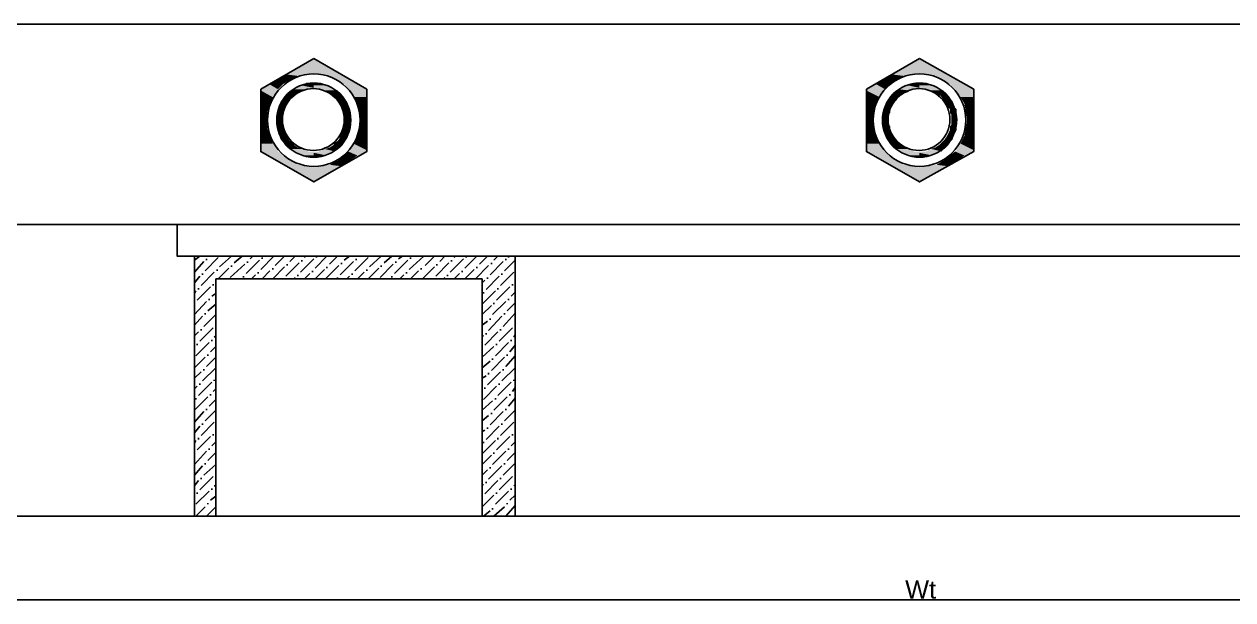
# Model space of a CAD drawing. Header units: millimetres. Extents: x 21.7 to 33, y 17.3 to 23.4.
# Drawn here: x 22.509 to 24.029, y 19.817 to 20.54 of the extents above; entities that cross this region are included whole.
import ezdxf

# ---------------------------------------------------------------- set-up
doc = ezdxf.new("R2010")
doc.units = ezdxf.units.MM
doc.header["$LTSCALE"] = 0.5
doc.layers.add('PDF_Geometry', color=7, linetype='Continuous')
doc.layers.add('PDF_Text', color=7, linetype='Continuous')
doc.layers.add('PDF_Solid Fills', color=7, linetype='Continuous', true_color=0xcd2027)
doc.styles.add('PDF F1', font='arial.ttf')

msp = doc.modelspace()

# ---------------------------------------------------------------- linework, layer by layer
at = {"layer": 'PDF_Geometry', "lineweight": 25}
for points in [[(22.3967, 19.9217), (24.875, 19.9217), (24.875, 22.6967), (22.3967, 22.6967)], [(22.7233, 20.2483), (23.1267, 20.2483), (23.1267, 19.9217), (22.7233, 19.9217)], [(22.75, 20.22), (23.085, 20.22), (23.085, 19.9217), (22.75, 19.9217)]]:
    msp.add_lwpolyline(points, close=True, dxfattribs=at)
for points in [[(22.3967, 20.54), (24.875, 20.54)], [(22.3967, 20.2883), (24.875, 20.2883)], [(22.7017, 20.2883), (22.7017, 20.2483), (24.57, 20.2483), (24.57, 20.2883)], [(24.57, 20.2483), (22.7017, 20.2483), (22.7017, 20.2883)], [(22.7233, 20.2433), (22.73, 20.2483)], [(22.7367, 20.23), (22.7533, 20.2467)], [(22.7417, 20.2483), (22.7433, 20.2483)], [(22.755, 20.235), (22.77, 20.2483)], [(22.7733, 20.24), (22.7833, 20.2483)], [(22.7933, 20.245), (22.7967, 20.2483)], [(22.8067, 20.2317), (22.8233, 20.2483)], [(22.8083, 20.2467), (22.8083, 20.245)], [(22.825, 20.2367), (22.8367, 20.2483)], [(22.8433, 20.2417), (22.85, 20.2483)], [(22.8617, 20.2467), (22.8633, 20.2483)], [(22.875, 20.2333), (22.89, 20.2483)], [(22.8767, 20.2483), (22.8767, 20.2467)], [(22.8933, 20.2383), (22.9033, 20.2483)], [(22.9117, 20.2433), (22.9183, 20.2483)], [(22.925, 20.23), (22.9417, 20.2467)], [(22.93, 20.2483), (22.9317, 20.2483)], [(22.9433, 20.235), (22.9583, 20.2483)], [(22.9617, 20.24), (22.9717, 20.2483)], [(22.98, 20.245), (22.985, 20.2483)], [(22.9933, 20.2317), (23.0117, 20.2483)], [(22.995, 20.2467), (22.995, 20.245)], [(23.0133, 20.2367), (23.025, 20.2483)], [(23.0317, 20.2417), (23.0383, 20.2483)], [(23.05, 20.2467), (23.0517, 20.2483)], [(23.0633, 20.2333), (23.0783, 20.2483)], [(23.065, 20.2483), (23.065, 20.2467)], [(23.0817, 20.2383), (23.0917, 20.2483)], [(23.1, 20.2433), (23.105, 20.2483)], [(23.1183, 20.2483), (23.1183, 20.2467)], [(22.7233, 20.2283), (22.735, 20.2417)], [(22.7383, 20.245), (22.7383, 20.2433)], [(22.7517, 20.2317), (22.7517, 20.23)], [(22.7533, 20.22), (22.7667, 20.2333)], [(22.7683, 20.2217), (22.7867, 20.2383)], [(22.77, 20.2367), (22.77, 20.235)], [(22.7883, 20.2267), (22.805, 20.2433)], [(22.79, 20.2417), (22.79, 20.24)], [(22.8217, 20.22), (22.8367, 20.235)], [(22.8217, 20.2333), (22.8217, 20.2317)], [(22.8383, 20.2233), (22.855, 20.24)], [(22.84, 20.2383), (22.84, 20.2367)], [(22.8567, 20.2283), (22.8733, 20.245)], [(22.8583, 20.2433), (22.8583, 20.2417)], [(22.875, 20.22), (22.8867, 20.2317)], [(22.8883, 20.22), (22.905, 20.2367)], [(22.89, 20.235), (22.89, 20.2333)], [(22.9067, 20.225), (22.9233, 20.2417)], [(22.9083, 20.24), (22.9083, 20.2383)], [(22.9267, 20.245), (22.9267, 20.2433)], [(22.94, 20.2317), (22.94, 20.23)], [(22.9417, 20.22), (22.955, 20.2333)], [(22.9567, 20.2217), (22.9733, 20.2383)], [(22.9583, 20.2367), (22.9583, 20.235)], [(22.975, 20.2267), (22.9917, 20.2433)], [(22.9767, 20.2417), (22.9767, 20.24)], [(23.0083, 20.2333), (23.0083, 20.2317)], [(23.01, 20.22), (23.025, 20.235)], [(23.0267, 20.2233), (23.0433, 20.24)], [(23.0283, 20.2383), (23.0283, 20.2367)], [(23.045, 20.2283), (23.0617, 20.245)], [(23.0467, 20.2433), (23.0467, 20.2417)], [(23.0633, 20.22), (23.075, 20.2317)], [(23.0767, 20.22), (23.0933, 20.2367)], [(23.0783, 20.235), (23.0783, 20.2333)], [(23.095, 20.225), (23.1117, 20.2417)], [(23.0967, 20.24), (23.0967, 20.2383)], [(23.1133, 20.23), (23.1267, 20.2433)], [(23.115, 20.245), (23.115, 20.2433)], [(22.7233, 20.215), (22.73, 20.2233)], [(22.7317, 20.2117), (22.7483, 20.2283)], [(22.7333, 20.2267), (22.7333, 20.225)], [(22.785, 20.2233), (22.785, 20.2217)], [(22.795, 20.22), (22.8, 20.225)], [(22.8033, 20.2283), (22.8033, 20.2267)], [(22.8083, 20.22), (22.8183, 20.23)], [(22.8483, 20.22), (22.85, 20.2217)], [(22.8533, 20.225), (22.8533, 20.2233)], [(22.8617, 20.22), (22.8683, 20.2267)], [(22.8717, 20.23), (22.8717, 20.2283)], [(22.9033, 20.2217), (22.9033, 20.22)], [(22.915, 20.22), (22.9183, 20.2233)], [(22.9217, 20.2267), (22.9217, 20.225)], [(22.9283, 20.22), (22.9367, 20.2283)], [(22.9717, 20.2233), (22.9717, 20.2217)], [(22.9817, 20.22), (22.9867, 20.225)], [(22.99, 20.2283), (22.99, 20.2267)], [(22.995, 20.22), (23.005, 20.23)], [(23.0367, 20.22), (23.0383, 20.2217)], [(23.0417, 20.225), (23.0417, 20.2233)], [(23.05, 20.22), (23.0567, 20.2267)], [(23.06, 20.23), (23.06, 20.2283)], [(23.085, 20.215), (23.0883, 20.2183)], [(23.09, 20.2067), (23.1067, 20.2233)], [(23.0917, 20.2217), (23.0917, 20.22)], [(23.1083, 20.2117), (23.125, 20.2283)], [(23.11, 20.2267), (23.11, 20.225)], [(23.1267, 20.2167), (23.1267, 20.215)], [(22.7233, 20.2017), (22.725, 20.205)], [(22.7267, 20.1933), (22.7433, 20.21)], [(22.7283, 20.2083), (22.7283, 20.2067)], [(22.745, 20.1983), (22.75, 20.2017)], [(22.7467, 20.2133), (22.7467, 20.2117)], [(23.085, 20.1883), (23.1017, 20.205)], [(23.0867, 20.2033), (23.0867, 20.2017)], [(23.1033, 20.1933), (23.12, 20.21)], [(23.105, 20.2083), (23.105, 20.2067)], [(23.1217, 20.1983), (23.1267, 20.2033)], [(23.1233, 20.2133), (23.1233, 20.2117)], [(22.7233, 20.175), (22.7383, 20.1917)], [(22.7233, 20.19), (22.7233, 20.1883)], [(22.74, 20.18), (22.75, 20.1883)], [(22.7417, 20.195), (22.7417, 20.1933)], [(23.085, 20.175), (23.0967, 20.1867)], [(23.0983, 20.175), (23.115, 20.1917)], [(23.1, 20.19), (23.1, 20.1883)], [(23.1167, 20.18), (23.1267, 20.19)], [(23.1183, 20.195), (23.1183, 20.1933)], [(22.7233, 20.1617), (22.7333, 20.1733)], [(22.735, 20.16), (22.75, 20.175)], [(22.7367, 20.1767), (22.7367, 20.175)], [(23.0933, 20.155), (23.11, 20.1733)], [(23.1117, 20.16), (23.1267, 20.1767)], [(23.1133, 20.1767), (23.1133, 20.175)], [(22.73, 20.1417), (22.7467, 20.1583)], [(22.7317, 20.1567), (22.7317, 20.155)], [(23.085, 20.1617), (23.0917, 20.1667)], [(23.095, 20.17), (23.095, 20.1683)], [(23.1067, 20.1417), (23.1233, 20.1583)], [(23.1083, 20.1567), (23.1083, 20.155)], [(23.1267, 20.1617), (23.1267, 20.16)], [(22.7233, 20.1483), (22.7283, 20.1533)], [(22.745, 20.1433), (22.745, 20.1417)], [(22.7483, 20.1467), (22.75, 20.1483)], [(23.085, 20.1483), (23.0867, 20.1483)], [(23.0883, 20.1367), (23.105, 20.1533)], [(23.09, 20.1517), (23.09, 20.15)], [(23.1217, 20.1433), (23.1217, 20.1417)], [(23.125, 20.1467), (23.1267, 20.15)], [(22.7233, 20.135), (22.7233, 20.1333)], [(22.725, 20.1233), (22.7417, 20.14)], [(22.7267, 20.1383), (22.7267, 20.1367)], [(22.74, 20.125), (22.74, 20.1233)], [(22.7433, 20.1283), (22.75, 20.135)], [(23.085, 20.1217), (23.1, 20.135)], [(23.1017, 20.1233), (23.1183, 20.14)], [(23.1033, 20.1383), (23.1033, 20.1367)], [(23.1167, 20.125), (23.1167, 20.1233)], [(23.12, 20.1283), (23.1267, 20.1367)], [(22.7233, 20.1083), (22.7367, 20.1217)], [(22.7383, 20.11), (22.75, 20.1217)], [(23.085, 20.1083), (23.095, 20.1167)], [(23.0967, 20.105), (23.1133, 20.1217)], [(23.0983, 20.12), (23.0983, 20.1183)], [(23.115, 20.11), (23.1267, 20.1233)], [(22.7233, 20.095), (22.7317, 20.1033)], [(22.7333, 20.0917), (22.75, 20.1083)], [(22.735, 20.1067), (22.735, 20.105)], [(23.085, 20.095), (23.09, 20.0983)], [(23.0917, 20.0867), (23.1083, 20.1033)], [(23.0933, 20.1017), (23.0933, 20.1)], [(23.11, 20.0917), (23.1267, 20.1083)], [(23.1117, 20.1067), (23.1117, 20.105)], [(22.7233, 20.0817), (22.7267, 20.085)], [(22.7283, 20.0733), (22.745, 20.09)], [(22.73, 20.0883), (22.73, 20.0867)], [(22.7467, 20.0783), (22.75, 20.0817)], [(22.7483, 20.0933), (22.7483, 20.0917)], [(23.0867, 20.0683), (23.1033, 20.085)], [(23.0883, 20.0833), (23.0883, 20.0817)], [(23.105, 20.0733), (23.1217, 20.09)], [(23.1067, 20.0883), (23.1067, 20.0867)], [(23.1233, 20.0783), (23.1267, 20.0833)], [(23.125, 20.0933), (23.125, 20.0917)], [(22.7233, 20.055), (22.74, 20.0717)], [(22.725, 20.07), (22.725, 20.0683)], [(22.7417, 20.06), (22.75, 20.0683)], [(22.7433, 20.075), (22.7433, 20.0733)], [(23.085, 20.055), (23.0983, 20.0667)], [(23.1, 20.055), (23.1167, 20.0717)], [(23.1017, 20.07), (23.1017, 20.0683)], [(23.1183, 20.06), (23.1267, 20.07)], [(23.12, 20.075), (23.12, 20.0733)], [(22.7233, 20.04), (22.735, 20.0533)], [(22.7367, 20.0417), (22.75, 20.055)], [(22.7383, 20.0567), (22.7383, 20.055)], [(23.095, 20.0367), (23.1117, 20.0533)], [(23.0967, 20.0517), (23.0967, 20.05)], [(23.1133, 20.0417), (23.1267, 20.055)], [(23.115, 20.0567), (23.115, 20.055)], [(22.7233, 20.0267), (22.73, 20.035)], [(22.7317, 20.0233), (22.7483, 20.04)], [(22.7333, 20.0383), (22.7333, 20.0367)], [(23.085, 20.0417), (23.0933, 20.0483)], [(23.09, 20.0183), (23.1067, 20.035)], [(23.1083, 20.0233), (23.125, 20.04)], [(23.11, 20.0383), (23.11, 20.0367)], [(22.7267, 20.005), (22.7433, 20.0217)], [(22.7283, 20.02), (22.7283, 20.0183)], [(22.7467, 20.025), (22.7467, 20.0233)], [(23.085, 20.0283), (23.0883, 20.03)], [(23.0917, 20.0333), (23.0917, 20.0317)], [(23.1033, 20.005), (23.12, 20.0217)], [(23.105, 20.02), (23.105, 20.0183)], [(23.1233, 20.025), (23.1233, 20.0233)], [(23.1267, 20.0283), (23.1267, 20.0267)], [(22.7233, 20.0133), (22.725, 20.0167)], [(22.7233, 19.9867), (22.7383, 20.0033)], [(22.7417, 20.0067), (22.7417, 20.005)], [(22.745, 20.01), (22.75, 20.015)], [(23.085, 20), (23.1017, 20.0167)], [(23.0867, 20.015), (23.0867, 20.0133)], [(23.0983, 19.9867), (23.115, 20.0033)], [(23.1183, 20.0067), (23.1183, 20.005)], [(23.1217, 20.01), (23.1267, 20.015)], [(22.7233, 20.0017), (22.7233, 20)], [(22.7367, 19.9883), (22.7367, 19.9867)], [(22.74, 19.9917), (22.75, 20.0017)], [(23.085, 19.9867), (23.0967, 19.9983)], [(23.1, 20.0017), (23.1, 20)], [(23.1117, 19.9733), (23.1267, 19.9883)], [(23.1133, 19.9883), (23.1133, 19.9867)], [(23.1167, 19.9917), (23.1267, 20.0017)], [(22.7233, 19.9733), (22.7333, 19.985)], [(22.735, 19.9733), (22.75, 19.9867)], [(23.085, 19.9733), (23.0917, 19.98)], [(23.0933, 19.9683), (23.11, 19.985)], [(23.095, 19.9833), (23.095, 19.9817)], [(23.1267, 19.975), (23.1267, 19.9733)], [(22.7233, 19.96), (22.7283, 19.9667)], [(22.73, 19.955), (22.7467, 19.9717)], [(22.7317, 19.97), (22.7317, 19.9683)], [(22.7483, 19.96), (22.75, 19.96)], [(23.085, 19.96), (23.0867, 19.9617)], [(23.0883, 19.95), (23.105, 19.9667)], [(23.09, 19.965), (23.09, 19.9633)], [(23.1067, 19.955), (23.1233, 19.9717)], [(23.1083, 19.97), (23.1083, 19.9683)], [(23.125, 19.96), (23.1267, 19.9617)], [(22.7233, 19.9467), (22.7233, 19.9483)], [(22.725, 19.9367), (22.7417, 19.9533)], [(22.7267, 19.9517), (22.7267, 19.95)], [(22.7433, 19.9417), (22.75, 19.9467)], [(22.745, 19.9567), (22.745, 19.955)], [(23.085, 19.9333), (23.1, 19.9483)], [(23.1017, 19.9367), (23.1183, 19.9533)], [(23.1033, 19.9517), (23.1033, 19.95)], [(23.12, 19.9417), (23.1267, 19.9483)], [(23.1217, 19.9567), (23.1217, 19.955)], [(22.725, 19.9217), (22.7367, 19.9333)], [(22.7383, 19.9217), (22.75, 19.9333)], [(22.74, 19.9383), (22.74, 19.9367)], [(23.0867, 19.9217), (23.095, 19.9283)], [(23.0983, 19.9317), (23.0983, 19.93)], [(23.1, 19.9217), (23.1133, 19.9333)], [(23.115, 19.9217), (23.1267, 19.935)], [(23.1167, 19.9383), (23.1167, 19.9367)], [(22.4017, 19.8167), (24.87, 19.8167)]]:
    msp.add_lwpolyline(points, dxfattribs=at)
at = {"layer": 'PDF_Geometry', "color": 242, "lineweight": 25, "true_color": 0xcd2027}
for points in [[(22.8733, 20.4967), (22.8067, 20.4583), (22.8067, 20.38), (22.8733, 20.3417), (22.94, 20.38), (22.94, 20.4583)], [(23.635, 20.4967), (23.5683, 20.4583), (23.5683, 20.38), (23.635, 20.3417), (23.7033, 20.38), (23.7033, 20.4583)]]:
    msp.add_lwpolyline(points, close=True, dxfattribs=at)
for centre, radius in [((22.8734, 20.4195), 0.0582), ((23.6351, 20.4195), 0.0582), ((22.8734, 20.4194), 0.0466), ((23.6351, 20.4194), 0.0466), ((22.8728, 20.4202), 0.0388), ((23.6345, 20.4202), 0.0388)]:
    msp.add_circle(centre, radius, dxfattribs=at)
at = {"layer": 'PDF_Solid Fills', "transparency": 33554559}
for points in [[(22.8733, 20.4967), (22.8733, 20.4783), (22.8417, 20.4783)], [(22.8733, 20.4967), (22.905, 20.4783), (22.8733, 20.4783)], [(23.635, 20.4967), (23.635, 20.4783), (23.6033, 20.4783)], [(23.635, 20.4967), (23.6683, 20.4783), (23.635, 20.4783)], [(22.835, 20.475), (22.8433, 20.47), (22.8283, 20.47)], [(22.84, 20.4767), (22.8533, 20.475), (22.835, 20.475)], [(22.835, 20.475), (22.8533, 20.475), (22.8433, 20.47)], [(22.8417, 20.4783), (22.8633, 20.4767), (22.84, 20.4767)], [(22.84, 20.4767), (22.8633, 20.4767), (22.8533, 20.475)], [(22.8417, 20.4783), (22.8733, 20.4783), (22.8633, 20.4767)], [(22.8733, 20.4783), (22.9067, 20.4767), (22.8833, 20.4767)], [(22.8733, 20.4783), (22.905, 20.4783), (22.9067, 20.4767)], [(22.8833, 20.4767), (22.9117, 20.475), (22.8933, 20.475)], [(22.8833, 20.4767), (22.9067, 20.4767), (22.9117, 20.475)], [(22.8933, 20.475), (22.9183, 20.47), (22.9033, 20.47)], [(22.8933, 20.475), (22.9117, 20.475), (22.9183, 20.47)], [(23.5983, 20.475), (23.6067, 20.47), (23.59, 20.47)], [(23.6017, 20.4767), (23.615, 20.475), (23.5983, 20.475)], [(23.5983, 20.475), (23.615, 20.475), (23.6067, 20.47)], [(23.6033, 20.4783), (23.625, 20.4767), (23.6017, 20.4767)], [(23.6017, 20.4767), (23.625, 20.4767), (23.615, 20.475)], [(23.6033, 20.4783), (23.635, 20.4783), (23.625, 20.4767)], [(23.635, 20.4783), (23.67, 20.4767), (23.6467, 20.4767)], [(23.635, 20.4783), (23.6683, 20.4783), (23.67, 20.4767)], [(23.6467, 20.4767), (23.6733, 20.475), (23.6567, 20.475)], [(23.6467, 20.4767), (23.67, 20.4767), (23.6733, 20.475)], [(23.6567, 20.475), (23.6817, 20.47), (23.665, 20.47)], [(23.6567, 20.475), (23.6733, 20.475), (23.6817, 20.47)], [(22.8167, 20.465), (22.8283, 20.4583), (22.8067, 20.4583)], [(22.8283, 20.47), (22.835, 20.465), (22.8167, 20.465)], [(22.8167, 20.465), (22.835, 20.465), (22.8283, 20.4583)], [(22.8283, 20.47), (22.8433, 20.47), (22.835, 20.465)], [(22.85, 20.46), (22.8733, 20.4583), (22.8467, 20.4583)], [(22.8567, 20.4633), (22.8733, 20.46), (22.85, 20.46)], [(22.85, 20.46), (22.8733, 20.46), (22.8733, 20.4583)], [(22.865, 20.4667), (22.8733, 20.4633), (22.8567, 20.4633)], [(22.8567, 20.4633), (22.8733, 20.4633), (22.8733, 20.46)], [(22.8733, 20.4667), (22.865, 20.4667), (22.865, 20.4667)], [(22.865, 20.4667), (22.8733, 20.4667), (22.8733, 20.4633)], [(22.8733, 20.4667), (22.8817, 20.4667), (22.8817, 20.4667)], [(22.8733, 20.4667), (22.89, 20.4633), (22.8733, 20.4633)], [(22.8733, 20.4667), (22.8817, 20.4667), (22.89, 20.4633)], [(22.8733, 20.4633), (22.8967, 20.46), (22.8733, 20.46)], [(22.8733, 20.4633), (22.89, 20.4633), (22.8967, 20.46)], [(22.8733, 20.46), (22.9, 20.4583), (22.8733, 20.4583)], [(22.8733, 20.46), (22.8967, 20.46), (22.9, 20.4583)], [(22.9033, 20.47), (22.9283, 20.465), (22.9117, 20.465)], [(22.9033, 20.47), (22.9183, 20.47), (22.9283, 20.465)], [(22.9117, 20.465), (22.94, 20.4583), (22.9167, 20.4583)], [(22.9117, 20.465), (22.9283, 20.465), (22.94, 20.4583)], [(23.58, 20.465), (23.5917, 20.4583), (23.5683, 20.4583)], [(23.59, 20.47), (23.5983, 20.465), (23.58, 20.465)], [(23.58, 20.465), (23.5983, 20.465), (23.5917, 20.4583)], [(23.59, 20.47), (23.6067, 20.47), (23.5983, 20.465)], [(23.6117, 20.46), (23.635, 20.4583), (23.61, 20.4583)], [(23.62, 20.4633), (23.635, 20.46), (23.6117, 20.46)], [(23.6117, 20.46), (23.635, 20.46), (23.635, 20.4583)], [(23.6283, 20.4667), (23.635, 20.4633), (23.62, 20.4633)], [(23.62, 20.4633), (23.635, 20.4633), (23.635, 20.46)], [(23.635, 20.4667), (23.6283, 20.4667), (23.6283, 20.4667)], [(23.6283, 20.4667), (23.635, 20.4667), (23.635, 20.4633)], [(23.635, 20.4667), (23.6433, 20.4667), (23.6433, 20.4667)], [(23.635, 20.4667), (23.6517, 20.4633), (23.635, 20.4633)], [(23.635, 20.4667), (23.6433, 20.4667), (23.6517, 20.4633)], [(23.635, 20.4633), (23.66, 20.46), (23.635, 20.46)], [(23.635, 20.4633), (23.6517, 20.4633), (23.66, 20.46)], [(23.635, 20.46), (23.6617, 20.4583), (23.635, 20.4583)], [(23.635, 20.46), (23.66, 20.46), (23.6617, 20.4583)], [(23.665, 20.47), (23.6917, 20.465), (23.6733, 20.465)], [(23.665, 20.47), (23.6817, 20.47), (23.6917, 20.465)], [(23.6733, 20.465), (23.7033, 20.4583), (23.68, 20.4583)], [(23.6733, 20.465), (23.6917, 20.465), (23.7033, 20.4583)], [(22.8067, 20.4583), (22.8283, 20.4567), (22.8067, 20.4567)], [(22.8067, 20.4583), (22.8283, 20.4583), (22.8283, 20.4567)], [(22.8067, 20.4567), (22.8217, 20.4483), (22.8067, 20.4483)], [(22.8067, 20.4567), (22.8283, 20.4567), (22.8217, 20.4483)], [(22.8067, 20.4483), (22.8183, 20.44), (22.8067, 20.44)], [(22.8067, 20.4483), (22.8217, 20.4483), (22.8183, 20.44)], [(22.835, 20.4467), (22.8417, 20.4433), (22.8317, 20.4433)], [(22.8367, 20.45), (22.845, 20.4467), (22.835, 20.4467)], [(22.835, 20.4467), (22.845, 20.4467), (22.8417, 20.4433)], [(22.8383, 20.4517), (22.8483, 20.45), (22.8367, 20.45)], [(22.8367, 20.45), (22.8483, 20.45), (22.845, 20.4467)], [(22.8433, 20.455), (22.8517, 20.4517), (22.8383, 20.4517)], [(22.8383, 20.4517), (22.8517, 20.4517), (22.8483, 20.45)], [(22.8467, 20.4583), (22.8583, 20.455), (22.8433, 20.455)], [(22.8433, 20.455), (22.8583, 20.455), (22.8583, 20.455)], [(22.8433, 20.455), (22.8583, 20.455), (22.8517, 20.4517)], [(22.8467, 20.4583), (22.8683, 20.4583), (22.8683, 20.4583)], [(22.8467, 20.4583), (22.8733, 20.4583), (22.8683, 20.4583)], [(22.8467, 20.4583), (22.865, 20.4583), (22.865, 20.4583)], [(22.8467, 20.4583), (22.8683, 20.4583), (22.865, 20.4583)], [(22.8467, 20.4583), (22.865, 20.4583), (22.8583, 20.455)], [(22.8733, 20.4583), (22.9, 20.4583), (22.8783, 20.4583)], [(22.8733, 20.4583), (22.9, 20.4583), (22.9, 20.4583)], [(22.8783, 20.4583), (22.9, 20.4583), (22.88, 20.4583)], [(22.8783, 20.4583), (22.9, 20.4583), (22.9, 20.4583)], [(22.88, 20.4583), (22.9033, 20.4567), (22.8867, 20.4567)], [(22.88, 20.4583), (22.9, 20.4583), (22.9033, 20.4567)], [(22.8867, 20.4567), (22.9033, 20.455), (22.8883, 20.455)], [(22.8867, 20.4567), (22.9033, 20.4567), (22.9033, 20.455)], [(22.8883, 20.455), (22.9067, 20.4533), (22.8933, 20.4533)], [(22.8883, 20.455), (22.9033, 20.455), (22.9067, 20.4533)], [(22.8933, 20.4533), (22.91, 20.45), (22.8983, 20.45)], [(22.8933, 20.4533), (22.9067, 20.4533), (22.91, 20.45)], [(22.8983, 20.45), (22.91, 20.45), (22.91, 20.45)], [(22.8983, 20.45), (22.9133, 20.445), (22.9033, 20.445)], [(22.8983, 20.45), (22.91, 20.45), (22.9133, 20.445)], [(22.9033, 20.445), (22.9133, 20.4433), (22.905, 20.4433)], [(22.9033, 20.445), (22.9133, 20.445), (22.9133, 20.4433)], [(22.9167, 20.4583), (22.94, 20.4567), (22.9183, 20.4567)], [(22.9167, 20.4583), (22.94, 20.4583), (22.94, 20.4567)], [(22.9183, 20.4567), (22.94, 20.4483), (22.9233, 20.4483)], [(22.9183, 20.4567), (22.94, 20.4567), (22.94, 20.4483)], [(22.9233, 20.4483), (22.94, 20.44), (22.9283, 20.44)], [(22.9233, 20.4483), (22.94, 20.4483), (22.94, 20.44)], [(23.5683, 20.4583), (23.59, 20.4567), (23.5683, 20.4567)], [(23.5683, 20.4583), (23.5917, 20.4583), (23.59, 20.4567)], [(23.5683, 20.4567), (23.585, 20.4483), (23.5683, 20.4483)], [(23.5683, 20.4567), (23.59, 20.4567), (23.585, 20.4483)], [(23.5683, 20.4483), (23.58, 20.44), (23.5683, 20.44)], [(23.5683, 20.4483), (23.585, 20.4483), (23.58, 20.44)], [(23.5967, 20.445), (23.605, 20.4433), (23.595, 20.4433)], [(23.6, 20.45), (23.6067, 20.445), (23.5967, 20.445)], [(23.5967, 20.445), (23.6067, 20.445), (23.605, 20.4433)], [(23.6033, 20.4533), (23.6117, 20.45), (23.6, 20.45)], [(23.6, 20.45), (23.61, 20.45), (23.61, 20.45)], [(23.6, 20.45), (23.6117, 20.45), (23.61, 20.45)], [(23.6, 20.45), (23.61, 20.45), (23.6067, 20.445)], [(23.605, 20.455), (23.6167, 20.4533), (23.6033, 20.4533)], [(23.6033, 20.4533), (23.6167, 20.4533), (23.6117, 20.45)], [(23.6067, 20.4567), (23.6217, 20.455), (23.605, 20.455)], [(23.605, 20.455), (23.6217, 20.455), (23.6167, 20.4533)], [(23.6083, 20.4583), (23.6217, 20.4567), (23.6067, 20.4567)], [(23.6067, 20.4567), (23.6217, 20.4567), (23.6217, 20.455)], [(23.61, 20.4583), (23.63, 20.4583), (23.6083, 20.4583)], [(23.6083, 20.4583), (23.6283, 20.4583), (23.6283, 20.4583)], [(23.6083, 20.4583), (23.63, 20.4583), (23.6283, 20.4583)], [(23.6083, 20.4583), (23.6283, 20.4583), (23.6217, 20.4567)], [(23.61, 20.4583), (23.635, 20.4583), (23.63, 20.4583)], [(23.635, 20.4583), (23.6633, 20.4583), (23.6417, 20.4583)], [(23.635, 20.4583), (23.6617, 20.4583), (23.6633, 20.4583)], [(23.6417, 20.4583), (23.6633, 20.4583), (23.6433, 20.4583)], [(23.6417, 20.4583), (23.6633, 20.4583), (23.6633, 20.4583)], [(23.6433, 20.4583), (23.665, 20.4567), (23.65, 20.4567)], [(23.6433, 20.4583), (23.6633, 20.4583), (23.665, 20.4567)], [(23.65, 20.4567), (23.6667, 20.455), (23.65, 20.455)], [(23.65, 20.4567), (23.665, 20.4567), (23.6667, 20.455)], [(23.65, 20.455), (23.6683, 20.4533), (23.655, 20.4533)], [(23.65, 20.455), (23.6667, 20.455), (23.6683, 20.4533)], [(23.655, 20.4533), (23.6717, 20.45), (23.66, 20.45)], [(23.655, 20.4533), (23.6683, 20.4533), (23.6717, 20.45)], [(23.66, 20.45), (23.6717, 20.45), (23.6617, 20.45)], [(23.66, 20.45), (23.6717, 20.45), (23.6717, 20.45)], [(23.6617, 20.45), (23.675, 20.445), (23.665, 20.445)], [(23.6617, 20.45), (23.6717, 20.45), (23.675, 20.445)], [(23.665, 20.445), (23.6767, 20.4433), (23.6667, 20.4433)], [(23.665, 20.445), (23.675, 20.445), (23.6767, 20.4433)], [(23.68, 20.4583), (23.7033, 20.4567), (23.6817, 20.4567)], [(23.68, 20.4583), (23.7033, 20.4583), (23.7033, 20.4567)], [(23.6817, 20.4567), (23.7033, 20.4483), (23.6867, 20.4483)], [(23.6817, 20.4567), (23.7033, 20.4567), (23.7033, 20.4483)], [(23.6867, 20.4483), (23.7033, 20.44), (23.6917, 20.44)], [(23.6867, 20.4483), (23.7033, 20.4483), (23.7033, 20.44)], [(22.8067, 20.44), (22.815, 20.43), (22.8067, 20.43)], [(22.8067, 20.44), (22.8183, 20.44), (22.815, 20.43)], [(22.8067, 20.43), (22.815, 20.42), (22.8067, 20.42)], [(22.8067, 20.43), (22.815, 20.43), (22.815, 20.42)], [(22.8283, 20.435), (22.835, 20.4283), (22.8267, 20.4283)], [(22.8317, 20.4417), (22.8383, 20.435), (22.8283, 20.435)], [(22.8283, 20.435), (22.8367, 20.435), (22.8367, 20.435)], [(22.8283, 20.435), (22.8383, 20.435), (22.8367, 20.435)], [(22.8283, 20.435), (22.8367, 20.435), (22.835, 20.4283)], [(22.8317, 20.4433), (22.84, 20.4417), (22.8317, 20.4417)], [(22.8317, 20.4433), (22.8417, 20.4433), (22.84, 20.4417)], [(22.8317, 20.4417), (22.84, 20.4417), (22.8383, 20.435)], [(22.905, 20.4433), (22.9167, 20.4383), (22.9067, 20.4383)], [(22.905, 20.4433), (22.9133, 20.4433), (22.9167, 20.4383)], [(22.9067, 20.4383), (22.9183, 20.435), (22.9083, 20.435)], [(22.9067, 20.4383), (22.9167, 20.4383), (22.9183, 20.435)], [(22.9083, 20.435), (22.9183, 20.4333), (22.91, 20.4333)], [(22.9083, 20.435), (22.9183, 20.435), (22.9183, 20.4333)], [(22.91, 20.4333), (22.92, 20.4283), (22.9117, 20.4283)], [(22.91, 20.4333), (22.9183, 20.4333), (22.92, 20.4283)], [(22.9283, 20.44), (22.94, 20.43), (22.9317, 20.43)], [(22.9283, 20.44), (22.94, 20.44), (22.94, 20.43)], [(22.9317, 20.43), (22.94, 20.42), (22.9317, 20.42)], [(22.9317, 20.43), (22.94, 20.43), (22.94, 20.42)], [(23.5683, 20.44), (23.5783, 20.43), (23.5683, 20.43)], [(23.5683, 20.44), (23.58, 20.44), (23.5783, 20.43)], [(23.5683, 20.43), (23.5767, 20.42), (23.5683, 20.42)], [(23.5683, 20.43), (23.5783, 20.43), (23.5767, 20.42)], [(23.5917, 20.435), (23.5983, 20.4333), (23.59, 20.4333)], [(23.59, 20.4333), (23.5983, 20.4283), (23.59, 20.4283)], [(23.59, 20.4333), (23.5983, 20.4333), (23.5983, 20.4283)], [(23.5933, 20.4383), (23.6, 20.435), (23.5917, 20.435)], [(23.5917, 20.435), (23.6, 20.435), (23.5983, 20.4333)], [(23.595, 20.4433), (23.6017, 20.4383), (23.5933, 20.4383)], [(23.5933, 20.4383), (23.6017, 20.4383), (23.6, 20.435)], [(23.595, 20.4433), (23.605, 20.4433), (23.6017, 20.4383)], [(23.6667, 20.4433), (23.6783, 20.4383), (23.67, 20.4383)], [(23.6667, 20.4433), (23.6767, 20.4433), (23.6783, 20.4383)], [(23.67, 20.4383), (23.68, 20.435), (23.6717, 20.435)], [(23.67, 20.4383), (23.6783, 20.4383), (23.68, 20.435)], [(23.6717, 20.435), (23.6817, 20.4333), (23.6733, 20.4333)], [(23.6717, 20.435), (23.68, 20.435), (23.6817, 20.4333)], [(23.6733, 20.4333), (23.6817, 20.4283), (23.6733, 20.4283)], [(23.6733, 20.4333), (23.6817, 20.4333), (23.6817, 20.4283)], [(23.6917, 20.44), (23.7033, 20.43), (23.6933, 20.43)], [(23.6917, 20.44), (23.7033, 20.44), (23.7033, 20.43)], [(23.6933, 20.43), (23.7033, 20.42), (23.695, 20.42)], [(23.6933, 20.43), (23.7033, 20.43), (23.7033, 20.42)], [(22.8067, 20.42), (22.815, 20.4083), (22.8067, 20.4083)], [(22.8067, 20.42), (22.815, 20.42), (22.815, 20.4083)], [(22.8267, 20.4283), (22.835, 20.4267), (22.8267, 20.4267)], [(22.8267, 20.4283), (22.835, 20.4283), (22.835, 20.4267)], [(22.8267, 20.4267), (22.8333, 20.42), (22.8267, 20.42)], [(22.8267, 20.4267), (22.835, 20.4267), (22.8333, 20.42)], [(22.8267, 20.42), (22.835, 20.4133), (22.8267, 20.4133)], [(22.8267, 20.42), (22.8333, 20.42), (22.835, 20.4133)], [(22.9117, 20.4283), (22.92, 20.4267), (22.9117, 20.4267)], [(22.9117, 20.4283), (22.92, 20.4283), (22.92, 20.4267)], [(22.9117, 20.4267), (22.92, 20.42), (22.9117, 20.42)], [(22.9117, 20.4267), (22.92, 20.4267), (22.92, 20.42)], [(22.9117, 20.42), (22.92, 20.4133), (22.9117, 20.4133)], [(22.9117, 20.42), (22.92, 20.42), (22.92, 20.4133)], [(22.9317, 20.42), (22.94, 20.4083), (22.9317, 20.4083)], [(22.9317, 20.42), (22.94, 20.42), (22.94, 20.4083)], [(23.5683, 20.42), (23.5783, 20.4083), (23.5683, 20.4083)], [(23.5683, 20.42), (23.5767, 20.42), (23.5783, 20.4083)], [(23.59, 20.4283), (23.5967, 20.4267), (23.5883, 20.4267)], [(23.5883, 20.4267), (23.5967, 20.42), (23.5883, 20.42)], [(23.5883, 20.4267), (23.5967, 20.4267), (23.5967, 20.42)], [(23.5883, 20.42), (23.5967, 20.4133), (23.5883, 20.4133)], [(23.5883, 20.42), (23.5967, 20.42), (23.5967, 20.4133)], [(23.59, 20.4283), (23.5983, 20.4283), (23.5967, 20.4267)], [(23.6733, 20.4283), (23.6817, 20.4267), (23.675, 20.4267)], [(23.6733, 20.4283), (23.6817, 20.4283), (23.6817, 20.4267)], [(23.675, 20.4267), (23.6833, 20.42), (23.675, 20.42)], [(23.675, 20.4267), (23.6817, 20.4267), (23.6833, 20.42)], [(23.675, 20.42), (23.6817, 20.4133), (23.675, 20.4133)], [(23.675, 20.42), (23.6833, 20.42), (23.6817, 20.4133)], [(23.695, 20.42), (23.7033, 20.4083), (23.6933, 20.4083)], [(23.695, 20.42), (23.7033, 20.42), (23.7033, 20.4083)], [(22.8067, 20.4083), (22.8183, 20.4), (22.8067, 20.4)], [(22.8067, 20.4083), (22.815, 20.4083), (22.8183, 20.4)], [(22.8067, 20.4), (22.8217, 20.39), (22.8067, 20.39)], [(22.8067, 20.4), (22.8183, 20.4), (22.8217, 20.39)], [(22.8267, 20.4133), (22.835, 20.4117), (22.8267, 20.4117)], [(22.8267, 20.4133), (22.835, 20.4133), (22.835, 20.4117)], [(22.8267, 20.4117), (22.8367, 20.4067), (22.8283, 20.4067)], [(22.8267, 20.4117), (22.835, 20.4117), (22.8367, 20.4067)], [(22.8283, 20.4067), (22.8383, 20.4033), (22.8283, 20.4033)], [(22.8283, 20.4067), (22.8367, 20.4067), (22.8383, 20.4033)], [(22.8283, 20.4033), (22.84, 20.4), (22.83, 20.4)], [(22.8283, 20.4033), (22.8383, 20.4033), (22.84, 20.4)], [(22.83, 20.4), (22.8417, 20.395), (22.8317, 20.395)], [(22.83, 20.4), (22.84, 20.4), (22.8417, 20.395)], [(22.9067, 20.4), (22.9133, 20.395), (22.905, 20.395)], [(22.9083, 20.4033), (22.9167, 20.4), (22.9067, 20.4)], [(22.9067, 20.4), (22.9167, 20.4), (22.9133, 20.395)], [(22.91, 20.4067), (22.9183, 20.4033), (22.9083, 20.4033)], [(22.9083, 20.4033), (22.9183, 20.4033), (22.9167, 20.4)], [(22.9117, 20.4117), (22.9183, 20.4067), (22.91, 20.4067)], [(22.91, 20.4067), (22.9183, 20.4067), (22.9183, 20.4033)], [(22.9117, 20.4133), (22.92, 20.4117), (22.9117, 20.4117)], [(22.9117, 20.4133), (22.92, 20.4133), (22.92, 20.4117)], [(22.9117, 20.4117), (22.92, 20.4117), (22.9183, 20.4067)], [(22.9283, 20.4), (22.94, 20.39), (22.9233, 20.39)], [(22.9317, 20.4083), (22.94, 20.4), (22.9283, 20.4)], [(22.9283, 20.4), (22.94, 20.4), (22.94, 20.39)], [(22.9317, 20.4083), (22.94, 20.4083), (22.94, 20.4)], [(23.5683, 20.4083), (23.58, 20.4), (23.5683, 20.4)], [(23.5683, 20.4083), (23.5783, 20.4083), (23.58, 20.4)], [(23.5683, 20.4), (23.585, 20.39), (23.5683, 20.39)], [(23.5683, 20.4), (23.58, 20.4), (23.585, 20.39)], [(23.5883, 20.4133), (23.5983, 20.4117), (23.59, 20.4117)], [(23.5883, 20.4133), (23.5967, 20.4133), (23.5983, 20.4117)], [(23.59, 20.4117), (23.5983, 20.4067), (23.59, 20.4067)], [(23.59, 20.4117), (23.5983, 20.4117), (23.5983, 20.4067)], [(23.59, 20.4067), (23.6, 20.4033), (23.5917, 20.4033)], [(23.59, 20.4067), (23.5983, 20.4067), (23.6, 20.4033)], [(23.5917, 20.4033), (23.6017, 20.4), (23.5933, 20.4)], [(23.5917, 20.4033), (23.6, 20.4033), (23.6017, 20.4)], [(23.5933, 20.4), (23.605, 20.395), (23.595, 20.395)], [(23.5933, 20.4), (23.6017, 20.4), (23.605, 20.395)], [(23.67, 20.4), (23.6767, 20.395), (23.6667, 20.395)], [(23.6717, 20.4033), (23.6783, 20.4), (23.67, 20.4)], [(23.67, 20.4), (23.6783, 20.4), (23.6767, 20.395)], [(23.6733, 20.4067), (23.68, 20.4033), (23.6717, 20.4033)], [(23.6717, 20.4033), (23.68, 20.4033), (23.6783, 20.4)], [(23.675, 20.4133), (23.6817, 20.4117), (23.6733, 20.4117)], [(23.6733, 20.4117), (23.6817, 20.4067), (23.6733, 20.4067)], [(23.6733, 20.4117), (23.6817, 20.4117), (23.6817, 20.4067)], [(23.6733, 20.4067), (23.6817, 20.4067), (23.68, 20.4033)], [(23.675, 20.4133), (23.6817, 20.4133), (23.6817, 20.4117)], [(23.6917, 20.4), (23.7033, 20.39), (23.6867, 20.39)], [(23.6933, 20.4083), (23.7033, 20.4), (23.6917, 20.4)], [(23.6917, 20.4), (23.7033, 20.4), (23.7033, 20.39)], [(23.6933, 20.4083), (23.7033, 20.4083), (23.7033, 20.4)], [(22.8067, 20.39), (22.8283, 20.3817), (22.8067, 20.3817)], [(22.8067, 20.39), (22.8217, 20.39), (22.8283, 20.3817)], [(22.8317, 20.395), (22.8433, 20.3933), (22.8333, 20.3933)], [(22.8317, 20.395), (22.8417, 20.395), (22.8433, 20.3933)], [(22.8333, 20.3933), (22.8483, 20.39), (22.8367, 20.39)], [(22.8333, 20.3933), (22.8433, 20.3933), (22.8483, 20.39)], [(22.8367, 20.39), (22.8483, 20.3883), (22.8367, 20.3883)], [(22.8367, 20.39), (22.8483, 20.39), (22.8483, 20.3883)], [(22.8367, 20.3883), (22.8533, 20.385), (22.84, 20.385)], [(22.8367, 20.3883), (22.8483, 20.3883), (22.8533, 20.385)], [(22.84, 20.385), (22.8583, 20.3833), (22.8433, 20.3833)], [(22.84, 20.385), (22.8533, 20.385), (22.8583, 20.3833)], [(22.8433, 20.3833), (22.86, 20.3833), (22.86, 20.3833)], [(22.8433, 20.3833), (22.8583, 20.3833), (22.86, 20.3833)], [(22.8433, 20.3833), (22.8667, 20.38), (22.8467, 20.38)], [(22.8433, 20.3833), (22.86, 20.3833), (22.8667, 20.38)], [(22.8867, 20.3833), (22.9, 20.38), (22.88, 20.38)], [(22.8883, 20.3833), (22.9033, 20.3833), (22.8867, 20.3833)], [(22.8867, 20.3833), (22.9033, 20.3833), (22.9, 20.38)], [(22.8933, 20.385), (22.9033, 20.3833), (22.8883, 20.3833)], [(22.8883, 20.3833), (22.9033, 20.3833), (22.9033, 20.3833)], [(22.8983, 20.3883), (22.9067, 20.385), (22.8933, 20.385)], [(22.8933, 20.385), (22.9067, 20.385), (22.9033, 20.3833)], [(22.9033, 20.3933), (22.91, 20.39), (22.8983, 20.39)], [(22.8983, 20.39), (22.91, 20.3883), (22.8983, 20.3883)], [(22.8983, 20.39), (22.91, 20.39), (22.91, 20.3883)], [(22.8983, 20.3883), (22.91, 20.3883), (22.9067, 20.385)], [(22.905, 20.395), (22.9133, 20.3933), (22.9033, 20.3933)], [(22.9033, 20.3933), (22.9133, 20.3933), (22.91, 20.39)], [(22.905, 20.395), (22.9133, 20.395), (22.9133, 20.3933)], [(22.9233, 20.39), (22.94, 20.3817), (22.9183, 20.3817)], [(22.9233, 20.39), (22.94, 20.39), (22.94, 20.3817)], [(23.5683, 20.39), (23.59, 20.3817), (23.5683, 20.3817)], [(23.5683, 20.39), (23.585, 20.39), (23.59, 20.3817)], [(23.595, 20.395), (23.6067, 20.3933), (23.5967, 20.3933)], [(23.595, 20.395), (23.605, 20.395), (23.6067, 20.3933)], [(23.5967, 20.3933), (23.61, 20.39), (23.6, 20.39)], [(23.5967, 20.3933), (23.6067, 20.3933), (23.61, 20.39)], [(23.6, 20.39), (23.6117, 20.3883), (23.6, 20.3883)], [(23.6, 20.39), (23.61, 20.39), (23.6117, 20.3883)], [(23.6, 20.3883), (23.6167, 20.385), (23.6033, 20.385)], [(23.6, 20.3883), (23.6117, 20.3883), (23.6167, 20.385)], [(23.6033, 20.385), (23.6217, 20.3833), (23.605, 20.3833)], [(23.6033, 20.385), (23.6167, 20.385), (23.6217, 20.3833)], [(23.605, 20.3833), (23.6217, 20.3833), (23.6067, 20.3833)], [(23.605, 20.3833), (23.6217, 20.3833), (23.6217, 20.3833)], [(23.6067, 20.3833), (23.6283, 20.38), (23.6083, 20.38)], [(23.6067, 20.3833), (23.6217, 20.3833), (23.6283, 20.38)], [(23.65, 20.3833), (23.6633, 20.38), (23.6433, 20.38)], [(23.655, 20.385), (23.6667, 20.3833), (23.65, 20.3833)], [(23.65, 20.3833), (23.665, 20.3833), (23.665, 20.3833)], [(23.65, 20.3833), (23.6667, 20.3833), (23.665, 20.3833)], [(23.65, 20.3833), (23.665, 20.3833), (23.6633, 20.38)], [(23.66, 20.3883), (23.6683, 20.385), (23.655, 20.385)], [(23.655, 20.385), (23.6683, 20.385), (23.6667, 20.3833)], [(23.6617, 20.39), (23.6717, 20.3883), (23.66, 20.3883)], [(23.66, 20.3883), (23.6717, 20.3883), (23.6683, 20.385)], [(23.665, 20.3933), (23.6717, 20.39), (23.6617, 20.39)], [(23.6617, 20.39), (23.6717, 20.39), (23.6717, 20.3883)], [(23.6667, 20.395), (23.675, 20.3933), (23.665, 20.3933)], [(23.665, 20.3933), (23.675, 20.3933), (23.6717, 20.39)], [(23.6667, 20.395), (23.6767, 20.395), (23.675, 20.3933)], [(23.6867, 20.39), (23.7033, 20.3817), (23.6817, 20.3817)], [(23.6867, 20.39), (23.7033, 20.39), (23.7033, 20.3817)], [(22.8067, 20.3817), (22.8283, 20.38), (22.8067, 20.38)], [(22.8067, 20.3817), (22.8283, 20.3817), (22.8283, 20.38)], [(22.8067, 20.38), (22.835, 20.375), (22.8167, 20.375)], [(22.8067, 20.38), (22.8283, 20.38), (22.835, 20.375)], [(22.8167, 20.375), (22.8433, 20.3683), (22.8283, 20.3683)], [(22.8167, 20.375), (22.835, 20.375), (22.8433, 20.3683)], [(22.8283, 20.3683), (22.8533, 20.3633), (22.835, 20.3633)], [(22.8283, 20.3683), (22.8433, 20.3683), (22.8533, 20.3633)], [(22.8467, 20.38), (22.8683, 20.38), (22.8683, 20.38)], [(22.8467, 20.38), (22.8667, 20.38), (22.8683, 20.38)], [(22.8467, 20.38), (22.8733, 20.38), (22.8733, 20.38)], [(22.8467, 20.38), (22.8683, 20.38), (22.8733, 20.38)], [(22.8467, 20.38), (22.8733, 20.3783), (22.85, 20.3783)], [(22.8467, 20.38), (22.8733, 20.38), (22.8733, 20.3783)], [(22.85, 20.3783), (22.8733, 20.375), (22.8567, 20.375)], [(22.85, 20.3783), (22.8733, 20.3783), (22.8733, 20.375)], [(22.8567, 20.375), (22.8733, 20.3733), (22.865, 20.3733)], [(22.8567, 20.375), (22.8733, 20.375), (22.8733, 20.3733)], [(22.865, 20.3733), (22.8733, 20.3733), (22.8733, 20.3717)], [(22.8783, 20.38), (22.9, 20.38), (22.8733, 20.38)], [(22.8733, 20.38), (22.8967, 20.3783), (22.8733, 20.3783)], [(22.8733, 20.38), (22.9, 20.38), (22.8967, 20.3783)], [(22.8733, 20.3783), (22.89, 20.375), (22.8733, 20.375)], [(22.8733, 20.3783), (22.8967, 20.3783), (22.89, 20.375)], [(22.8733, 20.375), (22.8817, 20.3733), (22.8733, 20.3733)], [(22.8733, 20.375), (22.89, 20.375), (22.8817, 20.3733)], [(22.8733, 20.3733), (22.8817, 20.3733), (22.8733, 20.3717)], [(22.88, 20.38), (22.9, 20.38), (22.8783, 20.38)], [(22.8783, 20.38), (22.9, 20.38), (22.9, 20.38)], [(22.88, 20.38), (22.9, 20.38), (22.9, 20.38)], [(22.9033, 20.3683), (22.9117, 20.3633), (22.8933, 20.3633)], [(22.9117, 20.375), (22.9183, 20.3683), (22.9033, 20.3683)], [(22.9033, 20.3683), (22.9183, 20.3683), (22.9117, 20.3633)], [(22.9167, 20.38), (22.9283, 20.375), (22.9117, 20.375)], [(22.9117, 20.375), (22.9283, 20.375), (22.9183, 20.3683)], [(22.9183, 20.3817), (22.94, 20.38), (22.9167, 20.38)], [(22.9167, 20.38), (22.94, 20.38), (22.9283, 20.375)], [(22.9183, 20.3817), (22.94, 20.3817), (22.94, 20.38)], [(23.5683, 20.3817), (23.5917, 20.38), (23.5683, 20.38)], [(23.5683, 20.3817), (23.59, 20.3817), (23.5917, 20.38)], [(23.5683, 20.38), (23.5983, 20.375), (23.58, 20.375)], [(23.5683, 20.38), (23.5917, 20.38), (23.5983, 20.375)], [(23.58, 20.375), (23.6067, 20.3683), (23.59, 20.3683)], [(23.58, 20.375), (23.5983, 20.375), (23.6067, 20.3683)], [(23.59, 20.3683), (23.615, 20.3633), (23.5983, 20.3633)], [(23.59, 20.3683), (23.6067, 20.3683), (23.615, 20.3633)], [(23.6083, 20.38), (23.63, 20.38), (23.63, 20.38)], [(23.6083, 20.38), (23.6283, 20.38), (23.63, 20.38)], [(23.6083, 20.38), (23.635, 20.38), (23.61, 20.38)], [(23.6083, 20.38), (23.63, 20.38), (23.635, 20.38)], [(23.61, 20.38), (23.635, 20.3783), (23.6117, 20.3783)], [(23.61, 20.38), (23.635, 20.38), (23.635, 20.3783)], [(23.6117, 20.3783), (23.635, 20.375), (23.62, 20.375)], [(23.6117, 20.3783), (23.635, 20.3783), (23.635, 20.375)], [(23.62, 20.375), (23.635, 20.3733), (23.6283, 20.3733)], [(23.62, 20.375), (23.635, 20.375), (23.635, 20.3733)], [(23.6283, 20.3733), (23.635, 20.3733), (23.635, 20.3717)], [(23.6417, 20.38), (23.6617, 20.38), (23.635, 20.38)], [(23.635, 20.38), (23.66, 20.3783), (23.635, 20.3783)], [(23.635, 20.38), (23.6617, 20.38), (23.66, 20.3783)], [(23.635, 20.3783), (23.6517, 20.375), (23.635, 20.375)], [(23.635, 20.3783), (23.66, 20.3783), (23.6517, 20.375)], [(23.635, 20.375), (23.6433, 20.3733), (23.635, 20.3733)], [(23.635, 20.375), (23.6517, 20.375), (23.6433, 20.3733)], [(23.635, 20.3733), (23.6433, 20.3733), (23.635, 20.3717)], [(23.6433, 20.38), (23.6633, 20.38), (23.6417, 20.38)], [(23.6417, 20.38), (23.6633, 20.38), (23.6617, 20.38)], [(23.6433, 20.38), (23.6633, 20.38), (23.6633, 20.38)], [(23.665, 20.3683), (23.6733, 20.3633), (23.6567, 20.3633)], [(23.6733, 20.375), (23.6817, 20.3683), (23.665, 20.3683)], [(23.665, 20.3683), (23.6817, 20.3683), (23.6733, 20.3633)], [(23.68, 20.38), (23.6917, 20.375), (23.6733, 20.375)], [(23.6733, 20.375), (23.6917, 20.375), (23.6817, 20.3683)], [(23.6817, 20.3817), (23.7033, 20.38), (23.68, 20.38)], [(23.68, 20.38), (23.7033, 20.38), (23.6917, 20.375)], [(23.6817, 20.3817), (23.7033, 20.3817), (23.7033, 20.38)], [(22.835, 20.3633), (22.8633, 20.3617), (22.84, 20.3617)], [(22.835, 20.3633), (22.8533, 20.3633), (22.8633, 20.3617)], [(22.84, 20.3617), (22.8733, 20.36), (22.8417, 20.36)], [(22.84, 20.3617), (22.8633, 20.3617), (22.8733, 20.36)], [(22.8417, 20.36), (22.8733, 20.36), (22.8733, 20.3417)], [(22.8833, 20.3617), (22.905, 20.36), (22.8733, 20.36)], [(22.8733, 20.36), (22.905, 20.36), (22.8733, 20.3417)], [(22.8933, 20.3633), (22.9067, 20.3617), (22.8833, 20.3617)], [(22.8833, 20.3617), (22.9067, 20.3617), (22.905, 20.36)], [(22.8933, 20.3633), (22.9117, 20.3633), (22.9067, 20.3617)], [(23.5983, 20.3633), (23.625, 20.3617), (23.6017, 20.3617)], [(23.5983, 20.3633), (23.615, 20.3633), (23.625, 20.3617)], [(23.6017, 20.3617), (23.635, 20.36), (23.6033, 20.36)], [(23.6017, 20.3617), (23.625, 20.3617), (23.635, 20.36)], [(23.6033, 20.36), (23.635, 20.36), (23.635, 20.3417)], [(23.6467, 20.3617), (23.6683, 20.36), (23.635, 20.36)], [(23.635, 20.36), (23.6683, 20.36), (23.635, 20.3417)], [(23.6567, 20.3633), (23.67, 20.3617), (23.6467, 20.3617)], [(23.6467, 20.3617), (23.67, 20.3617), (23.6683, 20.36)], [(23.6567, 20.3633), (23.6733, 20.3633), (23.67, 20.3617)]]:
    msp.add_solid(points, dxfattribs=at)

# ---------------------------------------------------------------- texts
at = {"layer": 'PDF_Text', "insert": (23.6171, 19.8295), "char_height": 0.0228, "attachment_point": 4, "style": 'PDF F1'}
msp.add_mtext('Wt', dxfattribs=at)

doc.saveas('drawing.dxf')
